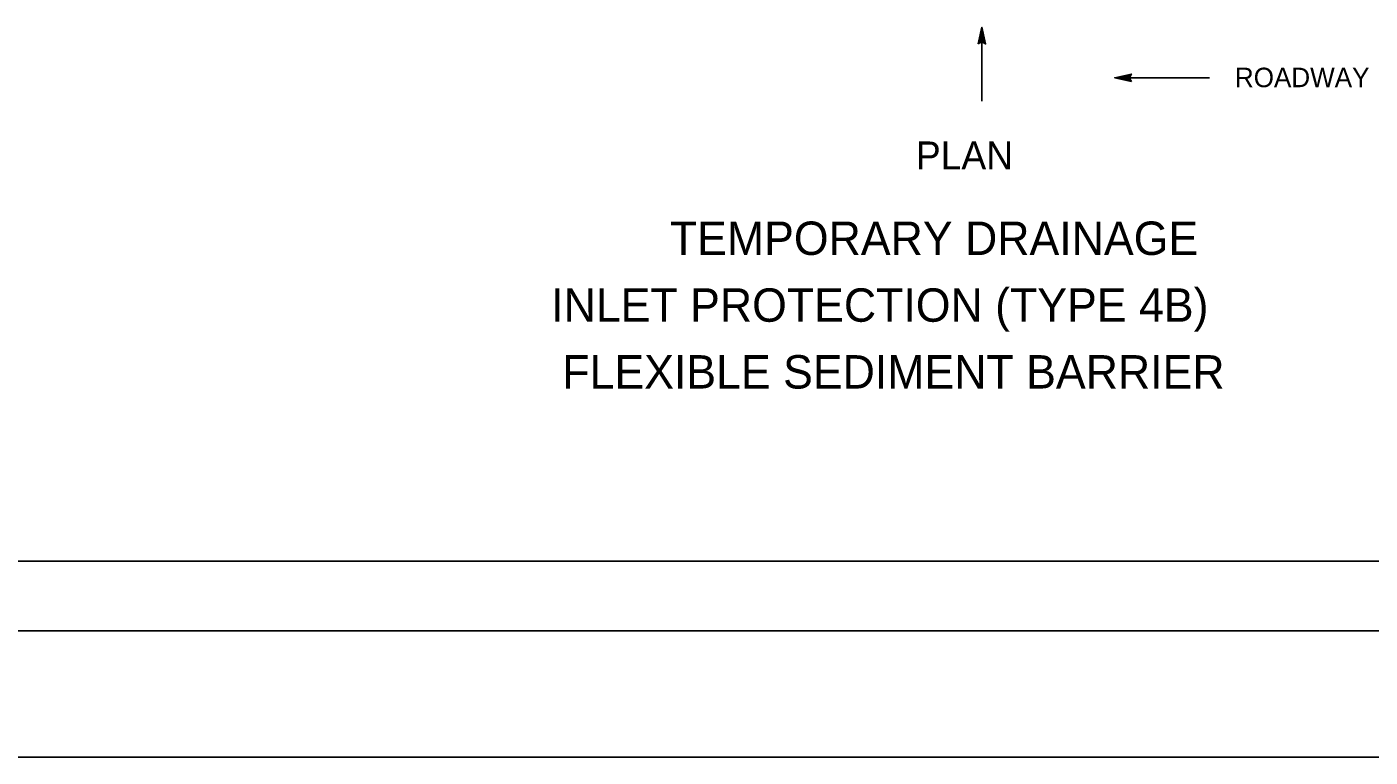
# Model space of a CAD drawing. Extents: x -894 to 866, y -476 to 714.
# Drawn here: x -183.9 to 299, y -476.4 to -214.1 of the extents above; entities that cross this region are included whole.
import ezdxf

# ---------------------------------------------------------------- set-up
doc = ezdxf.new("R2010")
doc.units = 0
for name, color, linetype in [('10 Sheet Format', 7, 'Continuous'), ('57 Undefined', 7, 'Continuous'), ('60 Nongeo Data', 7, 'Continuous')]:
    doc.layers.add(name, color=color, linetype=linetype)

msp = doc.modelspace()

# ---------------------------------------------------------------- linework, layer by layer
at = {"layer": '10 Sheet Format'}
for p, q in [((-813.45, -406.04), (811.55, -406.04)), ((-863.46, -431.04), (836.55, -431.04))]:
    msp.add_line(p, q, dxfattribs=at)
for points in [[(-894.04, 713.56), (865.96, 713.56), (865.96, -476.44), (-894.04, -476.44)], [(-863.46, -431.04), (836.55, -431.04), (836.55, 668.96), (-863.46, 668.96)]]:
    msp.add_lwpolyline(points, close=True, dxfattribs=at)
at = {"layer": '57 Undefined'}
for p, q in [((159.43, -240.74), (159.43, -214.17)), ((241.26, -232.37), (207.21, -232.37))]:
    msp.add_line(p, q, dxfattribs=at)
at = {"layer": '60 Nongeo Data'}
for p, q in [((159.43, -214.17), (159.43, -214.17)), ((158.09, -220.17), (158.09, -220.17)), ((160.76, -220.17), (160.76, -220.17)), ((213.21, -231.04), (213.21, -231.04)), ((207.21, -232.37), (207.21, -232.37)), ((213.21, -233.71), (213.21, -233.71))]:
    msp.add_line(p, q, dxfattribs=at)
for points in [[(158.09, -220.17), (159.43, -214.17), (160.76, -220.17), (160.4, -219.95), (159.43, -215.56), (158.44, -219.95), (158.8, -219.74), (159.42, -216.93), (160.05, -219.74), (159.69, -219.53), (159.42, -218.31), (159.15, -219.53), (159.43, -219.37), (160.76, -220.17), (159.43, -219.37)], [(213.21, -233.71), (207.21, -232.37), (213.21, -231.04), (213, -231.39), (208.6, -232.36), (213, -233.35), (212.79, -233), (209.97, -232.37), (212.78, -231.75), (212.57, -232.1), (211.36, -232.37), (212.58, -232.64), (212.41, -232.37), (213.21, -231.04), (212.41, -232.37)]]:
    msp.add_lwpolyline(points, close=True, dxfattribs=at)

# ---------------------------------------------------------------- texts
at = {"layer": '57 Undefined'}
for s, height, p in [('ROADWAY', 7, (250.39, -235.73)), ('PLAN', 10, (135.71, -265.24)), ('TEMPORARY DRAINAGE', 12, (47.27, -296.01)), ('INLET PROTECTION (TYPE 4B)', 12, (4.61, -320.01)), ('FLEXIBLE SEDIMENT BARRIER', 12, (8.59, -344.01))]:
    msp.add_text(s, height=height, dxfattribs=at).set_placement(p)

doc.saveas('drawing.dxf')
